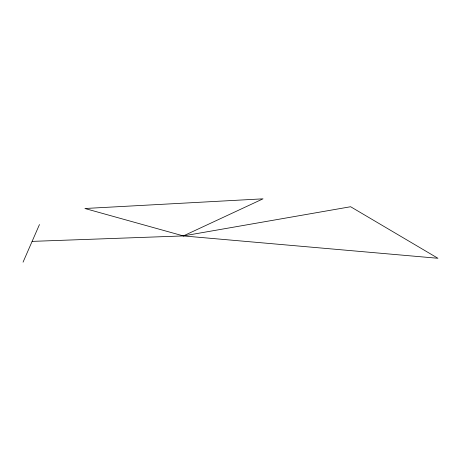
<?xml version="1.0" encoding="UTF-8"?>
<svg xmlns="http://www.w3.org/2000/svg" width="461" height="461" viewBox="0 0 461 461"><rect width="100%" height="100%" fill="white"/><g stroke="black" fill="none" stroke-linecap="round" stroke-linejoin="round"><path stroke-width="0.69" d="M23.05 262.171L39.462 224.547M183.351 235.923L263.029 198.829L84.905 208.499L183.351 235.923L437.95 258.281L350.619 206.735L183.351 235.923L32.114 241.38"/></g></svg>
